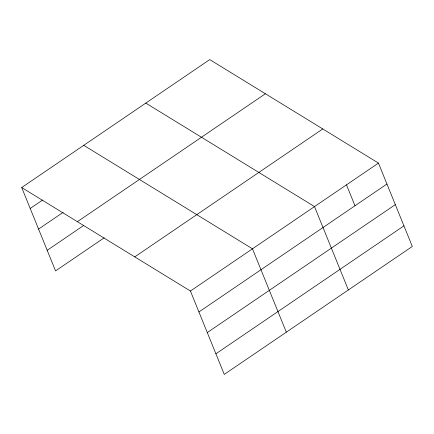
<?xml version="1.0" encoding="UTF-8"?>
<svg xmlns="http://www.w3.org/2000/svg" width="434" height="434" viewBox="0 0 434 434"><rect width="100%" height="100%" fill="white"/><g stroke="black" fill="none" stroke-linecap="round" stroke-linejoin="round"><path stroke-width="0.65" d="M21.7 187.542L209.725 59.599L378.448 163.092L412.3 246.458L224.275 374.401L190.423 291.03L21.7 187.542L55.552 270.908L104.187 237.816M30.196 208.472L42.494 200.101M38.566 229.076L63.163 212.34M77.377 221.693L265.402 93.749M47.187 250.304L83.518 225.582M134.746 256.879L322.771 128.936M190.423 291.03L378.448 163.092M198.918 311.959L386.944 184.021M207.289 332.563L395.314 204.626M215.91 353.797L403.935 225.854M145.797 103.102L314.52 206.589L348.372 289.961M83.746 145.319L252.469 248.812L286.321 332.178M346.484 184.841L354.979 205.77"/></g></svg>
